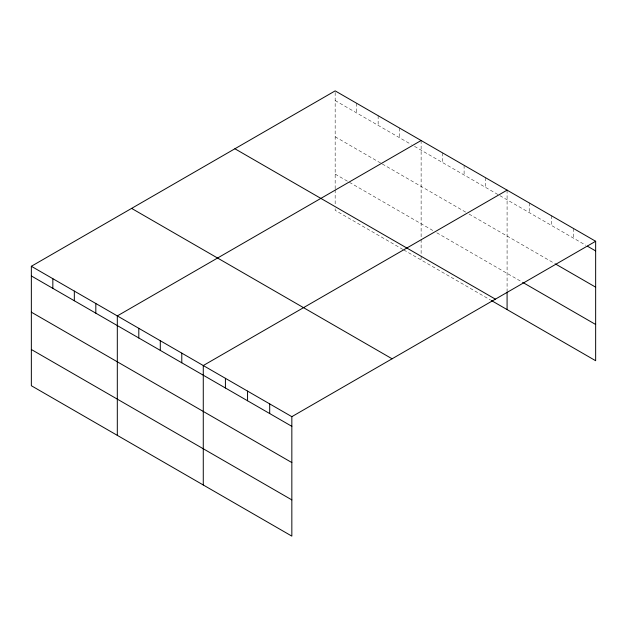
<?xml version="1.0" encoding="UTF-8"?>
<svg xmlns="http://www.w3.org/2000/svg" width="627" height="627" viewBox="0 0 627 627"><rect width="100%" height="100%" fill="white"/><g stroke="black" fill="none" stroke-linecap="round" stroke-linejoin="round"><path stroke-width="0.47" stroke-dasharray="3.13 2.35" d="M335.163 188.782L335.163 90.876M335.163 100.547L411.202 144.445M414.51 146.357L585.806 245.259M335.163 136.772L381.451 163.498M382.274 163.976L465.759 212.169M469.059 214.081L554.644 263.489M335.163 174.102L433.523 230.885M436.823 232.797L521.844 281.884M402.942 249.46L335.163 210.327L335.163 206.408M403.764 249.938L490.549 300.043M573.509 228.487L573.509 238.15M551.368 215.704L551.368 225.367M529.227 202.921L529.227 212.584M507.086 190.138L507.086 290.983M485.596 177.731L485.596 187.395M464.105 165.324L464.105 174.988M442.615 152.917L442.615 162.581M421.125 140.511L421.125 238.417M421.125 239.396L421.125 255.064M421.125 256.043L421.125 259.954M399.634 128.096L399.634 137.768M378.144 115.689L378.144 125.361M356.653 103.283L356.653 112.954M335.163 189.762L335.163 205.429"/><path stroke-width="0.94" d="M31.35 266.279L291.837 416.673L291.837 536.124L31.35 385.73L31.35 266.279L335.163 90.876L595.65 241.27L595.65 360.721L491.38 300.521M421.125 140.511L117.312 315.914L117.312 435.357M507.086 190.138L203.273 365.541L203.273 484.992M291.837 416.673L595.65 241.27M587.452 246.199L595.65 250.933M555.467 263.967L595.65 287.166M522.667 282.354L595.65 324.488M234.906 148.764L495.393 299.15M131.607 208.399L392.094 358.793M31.35 275.951L291.837 426.336M31.35 312.175L291.837 462.569M31.35 349.505L291.837 499.891M507.086 291.963L507.086 309.589M269.696 403.89L269.696 413.554M247.555 391.107L247.555 400.771M225.414 378.324L225.414 387.988M181.783 353.134L181.783 362.798M160.293 340.727L160.293 350.391M138.802 328.321L138.802 337.984M95.821 303.499L95.821 313.171M74.331 291.093L74.331 300.764M52.84 278.686L52.84 288.357"/></g></svg>
